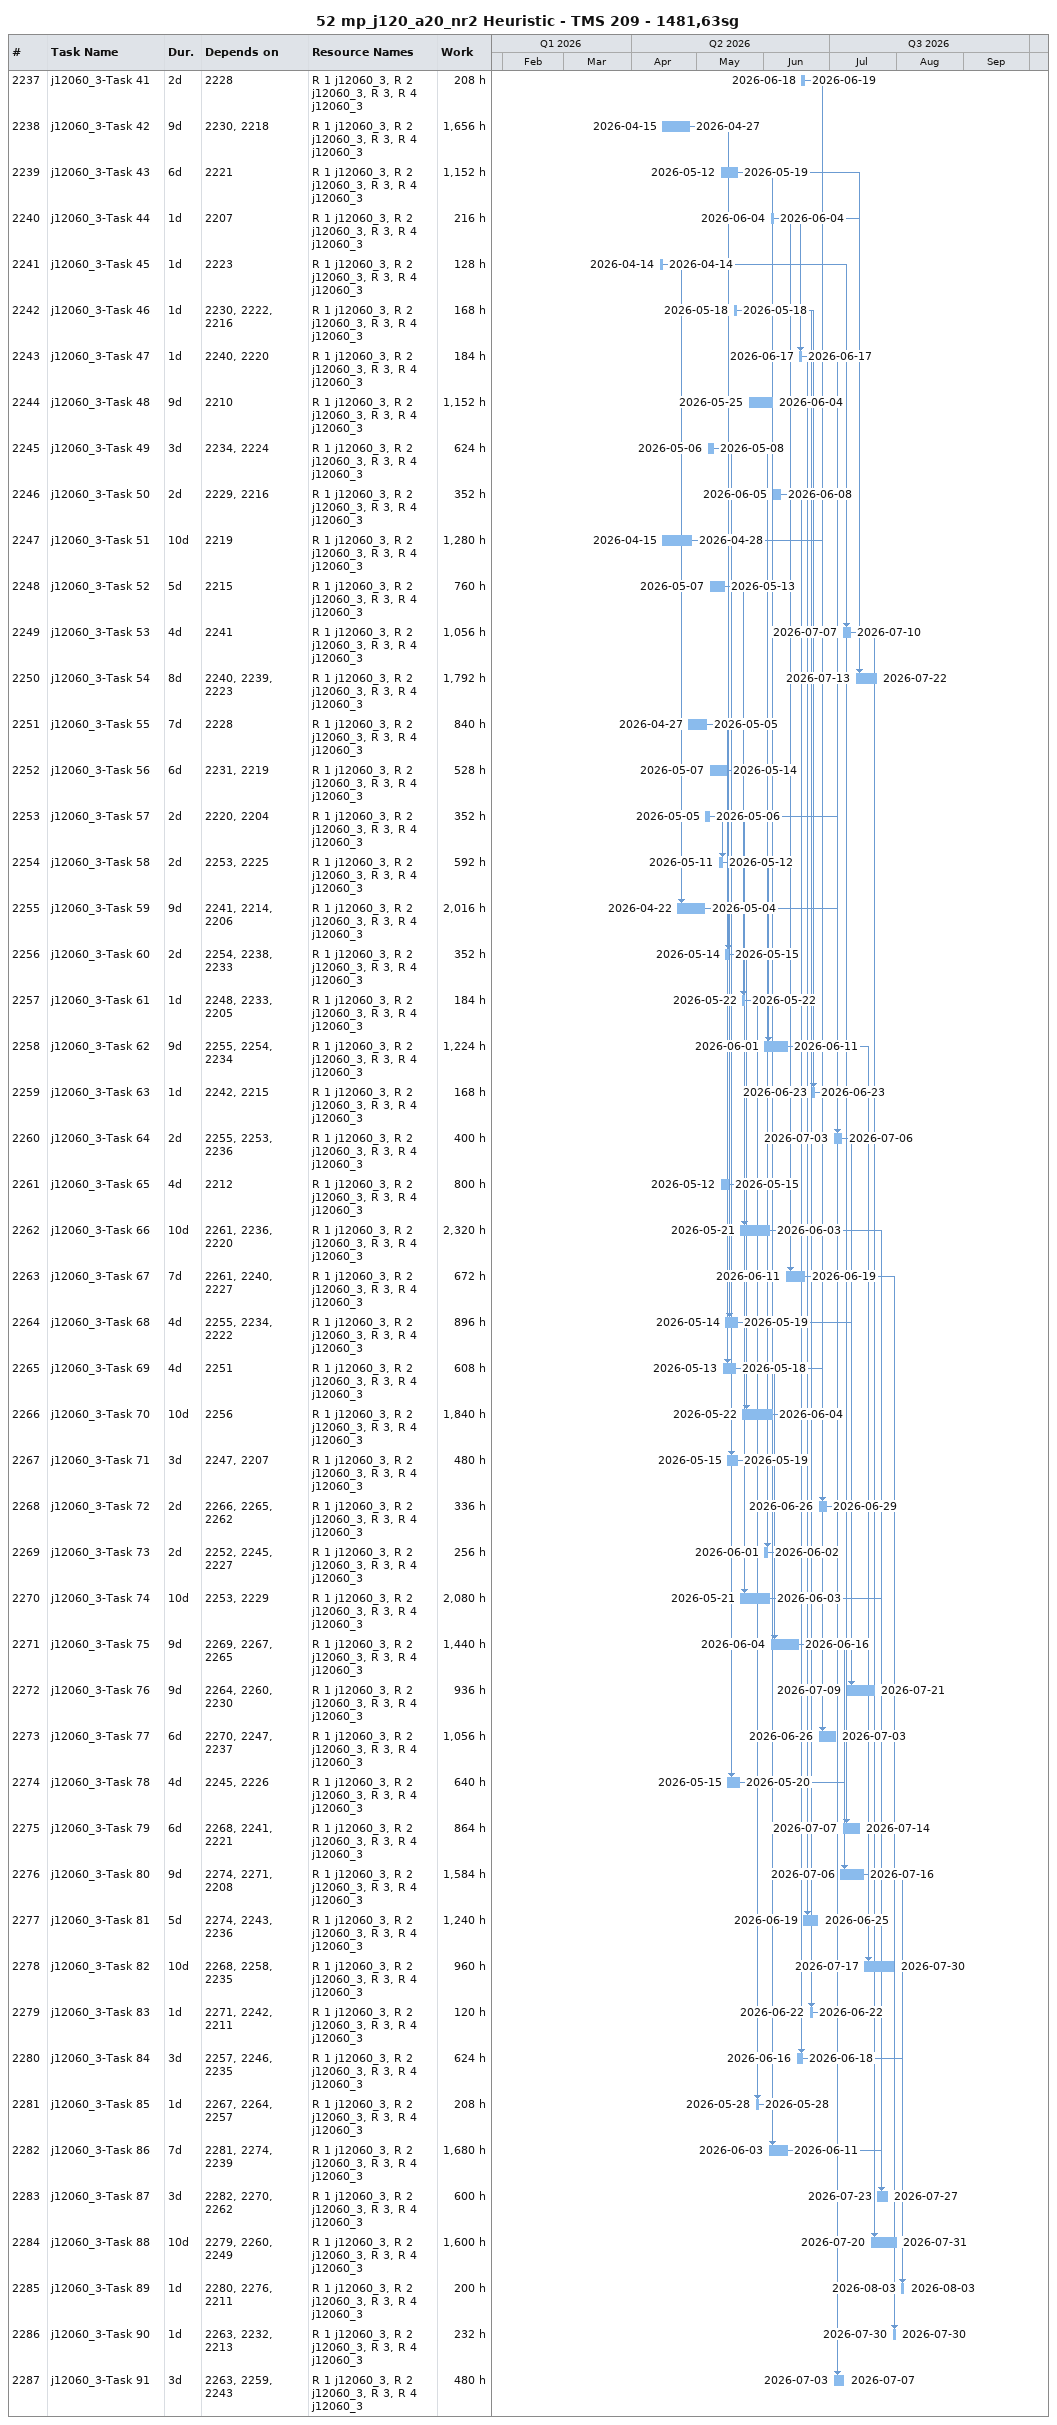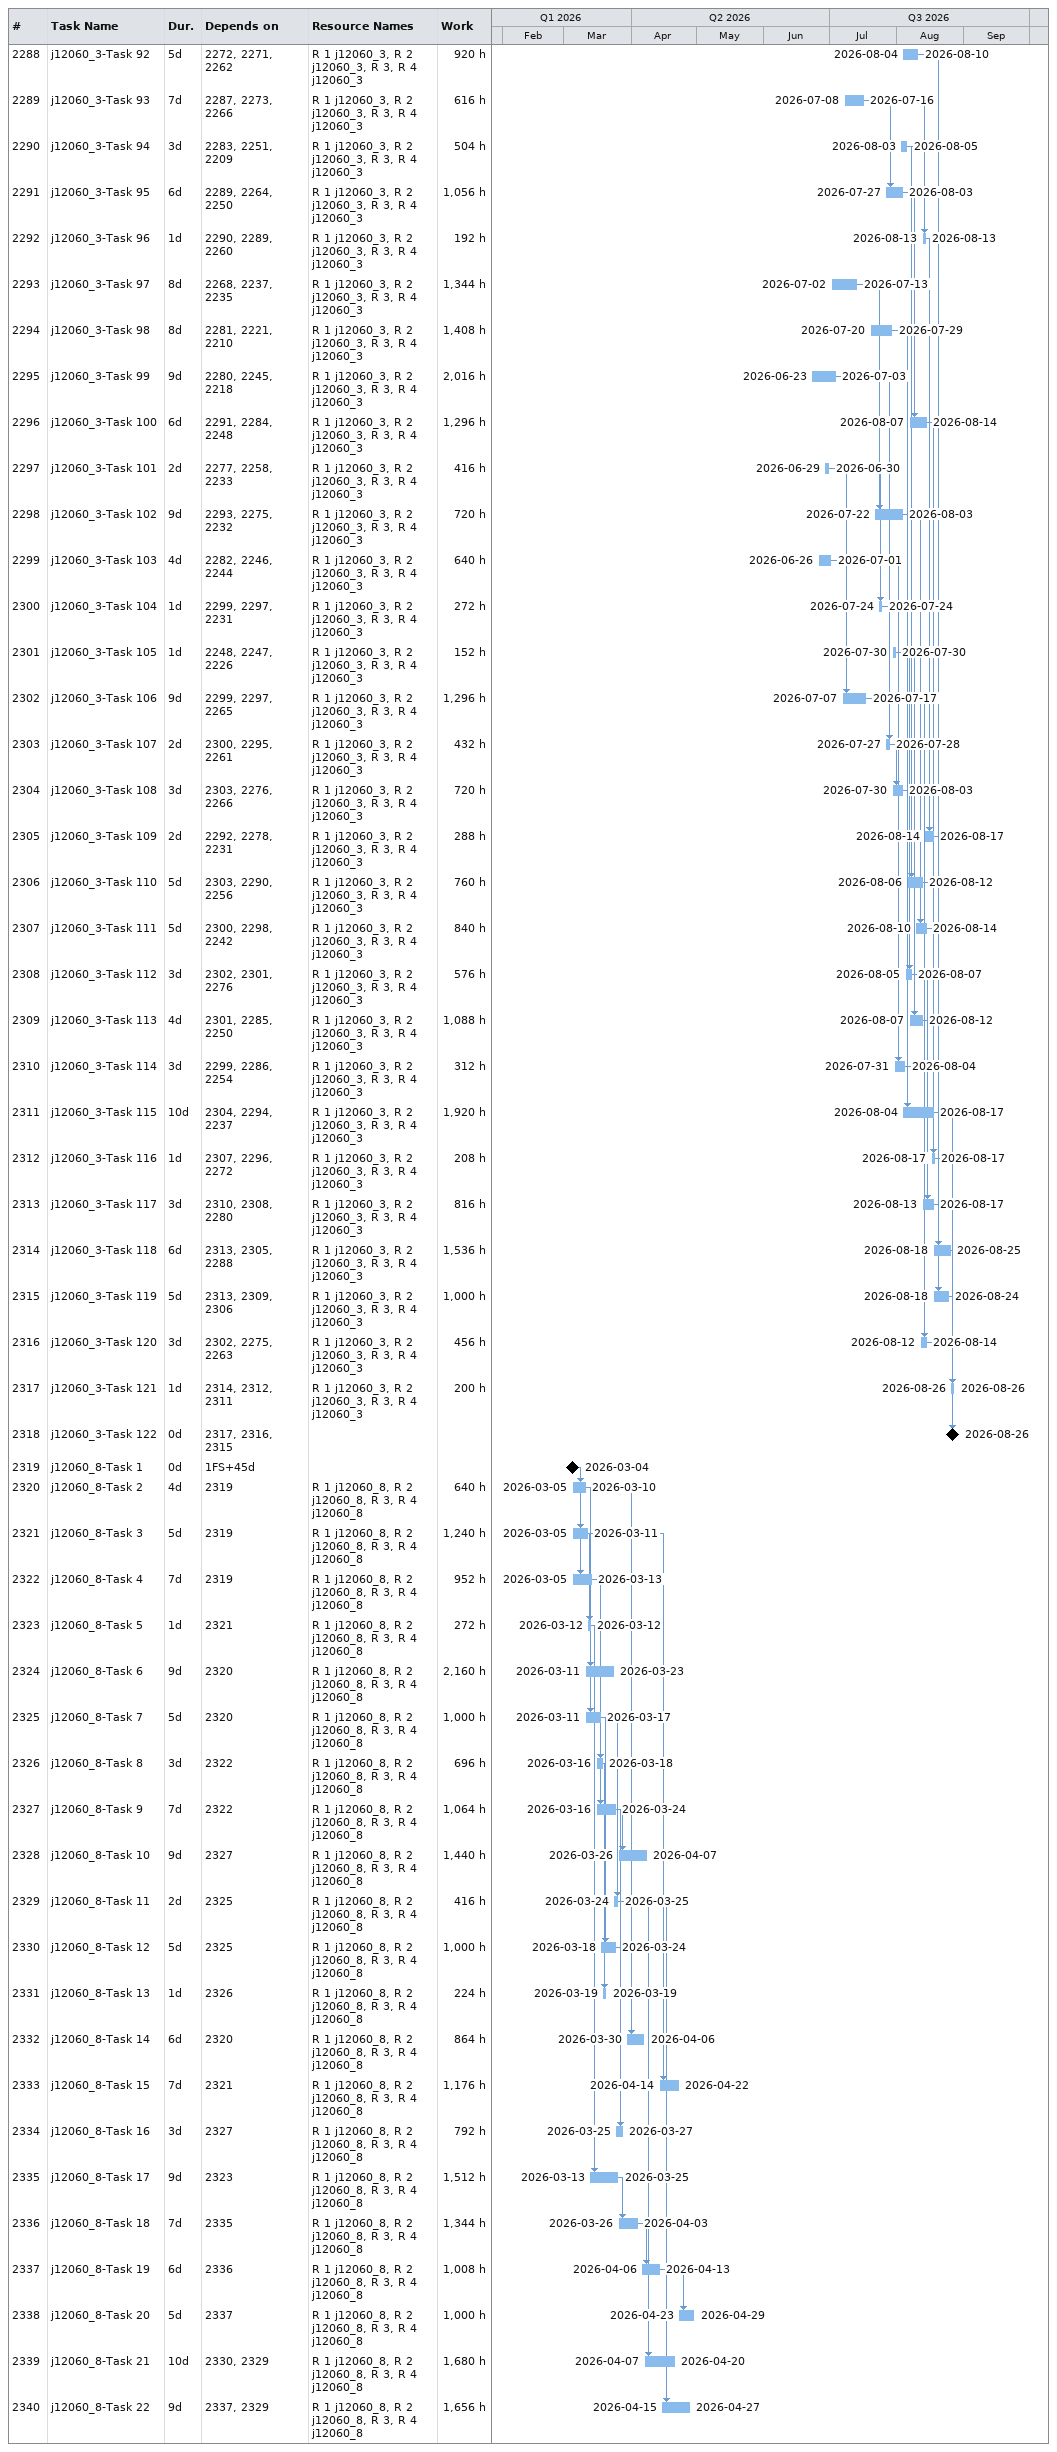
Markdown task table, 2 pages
52 mp_j120_a20_nr2 Heuristic - TMS 209 - 1481,63sg

| ID | Task | Duration | Start | Finish | Predecessors | Resources | Work (h) |
|---|---|---|---|---|---|---|---|
| 2237 | j12060_3-Task 41 | 2d | 2026-06-18 | 2026-06-19 | 2228 | R 1 j12060_3, R 2 j12060_3, R 3, R 4 j12060_3 | 208 |
| 2238 | j12060_3-Task 42 | 9d | 2026-04-15 | 2026-04-27 | 2230, 2218 | R 1 j12060_3, R 2 j12060_3, R 3, R 4 j12060_3 | 1656 |
| 2239 | j12060_3-Task 43 | 6d | 2026-05-12 | 2026-05-19 | 2221 | R 1 j12060_3, R 2 j12060_3, R 3, R 4 j12060_3 | 1152 |
| 2240 | j12060_3-Task 44 | 1d | 2026-06-04 | 2026-06-04 | 2207 | R 1 j12060_3, R 2 j12060_3, R 3, R 4 j12060_3 | 216 |
| 2241 | j12060_3-Task 45 | 1d | 2026-04-14 | 2026-04-14 | 2223 | R 1 j12060_3, R 2 j12060_3, R 3, R 4 j12060_3 | 128 |
| 2242 | j12060_3-Task 46 | 1d | 2026-05-18 | 2026-05-18 | 2230, 2222, 2216 | R 1 j12060_3, R 2 j12060_3, R 3, R 4 j12060_3 | 168 |
| 2243 | j12060_3-Task 47 | 1d | 2026-06-17 | 2026-06-17 | 2240, 2220 | R 1 j12060_3, R 2 j12060_3, R 3, R 4 j12060_3 | 184 |
| 2244 | j12060_3-Task 48 | 9d | 2026-05-25 | 2026-06-04 | 2210 | R 1 j12060_3, R 2 j12060_3, R 3, R 4 j12060_3 | 1152 |
| 2245 | j12060_3-Task 49 | 3d | 2026-05-06 | 2026-05-08 | 2234, 2224 | R 1 j12060_3, R 2 j12060_3, R 3, R 4 j12060_3 | 624 |
| 2246 | j12060_3-Task 50 | 2d | 2026-06-05 | 2026-06-08 | 2229, 2216 | R 1 j12060_3, R 2 j12060_3, R 3, R 4 j12060_3 | 352 |
| 2247 | j12060_3-Task 51 | 10d | 2026-04-15 | 2026-04-28 | 2219 | R 1 j12060_3, R 2 j12060_3, R 3, R 4 j12060_3 | 1280 |
| 2248 | j12060_3-Task 52 | 5d | 2026-05-07 | 2026-05-13 | 2215 | R 1 j12060_3, R 2 j12060_3, R 3, R 4 j12060_3 | 760 |
| 2249 | j12060_3-Task 53 | 4d | 2026-07-07 | 2026-07-10 | 2241 | R 1 j12060_3, R 2 j12060_3, R 3, R 4 j12060_3 | 1056 |
| 2250 | j12060_3-Task 54 | 8d | 2026-07-13 | 2026-07-22 | 2240, 2239, 2223 | R 1 j12060_3, R 2 j12060_3, R 3, R 4 j12060_3 | 1792 |
| 2251 | j12060_3-Task 55 | 7d | 2026-04-27 | 2026-05-05 | 2228 | R 1 j12060_3, R 2 j12060_3, R 3, R 4 j12060_3 | 840 |
| 2252 | j12060_3-Task 56 | 6d | 2026-05-07 | 2026-05-14 | 2231, 2219 | R 1 j12060_3, R 2 j12060_3, R 3, R 4 j12060_3 | 528 |
| 2253 | j12060_3-Task 57 | 2d | 2026-05-05 | 2026-05-06 | 2220, 2204 | R 1 j12060_3, R 2 j12060_3, R 3, R 4 j12060_3 | 352 |
| 2254 | j12060_3-Task 58 | 2d | 2026-05-11 | 2026-05-12 | 2253, 2225 | R 1 j12060_3, R 2 j12060_3, R 3, R 4 j12060_3 | 592 |
| 2255 | j12060_3-Task 59 | 9d | 2026-04-22 | 2026-05-04 | 2241, 2214, 2206 | R 1 j12060_3, R 2 j12060_3, R 3, R 4 j12060_3 | 2016 |
| 2256 | j12060_3-Task 60 | 2d | 2026-05-14 | 2026-05-15 | 2254, 2238, 2233 | R 1 j12060_3, R 2 j12060_3, R 3, R 4 j12060_3 | 352 |
| 2257 | j12060_3-Task 61 | 1d | 2026-05-22 | 2026-05-22 | 2248, 2233, 2205 | R 1 j12060_3, R 2 j12060_3, R 3, R 4 j12060_3 | 184 |
| 2258 | j12060_3-Task 62 | 9d | 2026-06-01 | 2026-06-11 | 2255, 2254, 2234 | R 1 j12060_3, R 2 j12060_3, R 3, R 4 j12060_3 | 1224 |
| 2259 | j12060_3-Task 63 | 1d | 2026-06-23 | 2026-06-23 | 2242, 2215 | R 1 j12060_3, R 2 j12060_3, R 3, R 4 j12060_3 | 168 |
| 2260 | j12060_3-Task 64 | 2d | 2026-07-03 | 2026-07-06 | 2255, 2253, 2236 | R 1 j12060_3, R 2 j12060_3, R 3, R 4 j12060_3 | 400 |
| 2261 | j12060_3-Task 65 | 4d | 2026-05-12 | 2026-05-15 | 2212 | R 1 j12060_3, R 2 j12060_3, R 3, R 4 j12060_3 | 800 |
| 2262 | j12060_3-Task 66 | 10d | 2026-05-21 | 2026-06-03 | 2261, 2236, 2220 | R 1 j12060_3, R 2 j12060_3, R 3, R 4 j12060_3 | 2320 |
| 2263 | j12060_3-Task 67 | 7d | 2026-06-11 | 2026-06-19 | 2261, 2240, 2227 | R 1 j12060_3, R 2 j12060_3, R 3, R 4 j12060_3 | 672 |
| 2264 | j12060_3-Task 68 | 4d | 2026-05-14 | 2026-05-19 | 2255, 2234, 2222 | R 1 j12060_3, R 2 j12060_3, R 3, R 4 j12060_3 | 896 |
| 2265 | j12060_3-Task 69 | 4d | 2026-05-13 | 2026-05-18 | 2251 | R 1 j12060_3, R 2 j12060_3, R 3, R 4 j12060_3 | 608 |
| 2266 | j12060_3-Task 70 | 10d | 2026-05-22 | 2026-06-04 | 2256 | R 1 j12060_3, R 2 j12060_3, R 3, R 4 j12060_3 | 1840 |
| 2267 | j12060_3-Task 71 | 3d | 2026-05-15 | 2026-05-19 | 2247, 2207 | R 1 j12060_3, R 2 j12060_3, R 3, R 4 j12060_3 | 480 |
| 2268 | j12060_3-Task 72 | 2d | 2026-06-26 | 2026-06-29 | 2266, 2265, 2262 | R 1 j12060_3, R 2 j12060_3, R 3, R 4 j12060_3 | 336 |
| 2269 | j12060_3-Task 73 | 2d | 2026-06-01 | 2026-06-02 | 2252, 2245, 2227 | R 1 j12060_3, R 2 j12060_3, R 3, R 4 j12060_3 | 256 |
| 2270 | j12060_3-Task 74 | 10d | 2026-05-21 | 2026-06-03 | 2253, 2229 | R 1 j12060_3, R 2 j12060_3, R 3, R 4 j12060_3 | 2080 |
| 2271 | j12060_3-Task 75 | 9d | 2026-06-04 | 2026-06-16 | 2269, 2267, 2265 | R 1 j12060_3, R 2 j12060_3, R 3, R 4 j12060_3 | 1440 |
| 2272 | j12060_3-Task 76 | 9d | 2026-07-09 | 2026-07-21 | 2264, 2260, 2230 | R 1 j12060_3, R 2 j12060_3, R 3, R 4 j12060_3 | 936 |
| 2273 | j12060_3-Task 77 | 6d | 2026-06-26 | 2026-07-03 | 2270, 2247, 2237 | R 1 j12060_3, R 2 j12060_3, R 3, R 4 j12060_3 | 1056 |
| 2274 | j12060_3-Task 78 | 4d | 2026-05-15 | 2026-05-20 | 2245, 2226 | R 1 j12060_3, R 2 j12060_3, R 3, R 4 j12060_3 | 640 |
| 2275 | j12060_3-Task 79 | 6d | 2026-07-07 | 2026-07-14 | 2268, 2241, 2221 | R 1 j12060_3, R 2 j12060_3, R 3, R 4 j12060_3 | 864 |
| 2276 | j12060_3-Task 80 | 9d | 2026-07-06 | 2026-07-16 | 2274, 2271, 2208 | R 1 j12060_3, R 2 j12060_3, R 3, R 4 j12060_3 | 1584 |
| 2277 | j12060_3-Task 81 | 5d | 2026-06-19 | 2026-06-25 | 2274, 2243, 2236 | R 1 j12060_3, R 2 j12060_3, R 3, R 4 j12060_3 | 1240 |
| 2278 | j12060_3-Task 82 | 10d | 2026-07-17 | 2026-07-30 | 2268, 2258, 2235 | R 1 j12060_3, R 2 j12060_3, R 3, R 4 j12060_3 | 960 |
| 2279 | j12060_3-Task 83 | 1d | 2026-06-22 | 2026-06-22 | 2271, 2242, 2211 | R 1 j12060_3, R 2 j12060_3, R 3, R 4 j12060_3 | 120 |
| 2280 | j12060_3-Task 84 | 3d | 2026-06-16 | 2026-06-18 | 2257, 2246, 2235 | R 1 j12060_3, R 2 j12060_3, R 3, R 4 j12060_3 | 624 |
| 2281 | j12060_3-Task 85 | 1d | 2026-05-28 | 2026-05-28 | 2267, 2264, 2257 | R 1 j12060_3, R 2 j12060_3, R 3, R 4 j12060_3 | 208 |
| 2282 | j12060_3-Task 86 | 7d | 2026-06-03 | 2026-06-11 | 2281, 2274, 2239 | R 1 j12060_3, R 2 j12060_3, R 3, R 4 j12060_3 | 1680 |
| 2283 | j12060_3-Task 87 | 3d | 2026-07-23 | 2026-07-27 | 2282, 2270, 2262 | R 1 j12060_3, R 2 j12060_3, R 3, R 4 j12060_3 | 600 |
| 2284 | j12060_3-Task 88 | 10d | 2026-07-20 | 2026-07-31 | 2279, 2260, 2249 | R 1 j12060_3, R 2 j12060_3, R 3, R 4 j12060_3 | 1600 |
| 2285 | j12060_3-Task 89 | 1d | 2026-08-03 | 2026-08-03 | 2280, 2276, 2211 | R 1 j12060_3, R 2 j12060_3, R 3, R 4 j12060_3 | 200 |
| 2286 | j12060_3-Task 90 | 1d | 2026-07-30 | 2026-07-30 | 2263, 2232, 2213 | R 1 j12060_3, R 2 j12060_3, R 3, R 4 j12060_3 | 232 |
| 2287 | j12060_3-Task 91 | 3d | 2026-07-03 | 2026-07-07 | 2263, 2259, 2243 | R 1 j12060_3, R 2 j12060_3, R 3, R 4 j12060_3 | 480 |
| 2288 | j12060_3-Task 92 | 5d | 2026-08-04 | 2026-08-10 | 2272, 2271, 2262 | R 1 j12060_3, R 2 j12060_3, R 3, R 4 j12060_3 | 920 |
| 2289 | j12060_3-Task 93 | 7d | 2026-07-08 | 2026-07-16 | 2287, 2273, 2266 | R 1 j12060_3, R 2 j12060_3, R 3, R 4 j12060_3 | 616 |
| 2290 | j12060_3-Task 94 | 3d | 2026-08-03 | 2026-08-05 | 2283, 2251, 2209 | R 1 j12060_3, R 2 j12060_3, R 3, R 4 j12060_3 | 504 |
| 2291 | j12060_3-Task 95 | 6d | 2026-07-27 | 2026-08-03 | 2289, 2264, 2250 | R 1 j12060_3, R 2 j12060_3, R 3, R 4 j12060_3 | 1056 |
| 2292 | j12060_3-Task 96 | 1d | 2026-08-13 | 2026-08-13 | 2290, 2289, 2260 | R 1 j12060_3, R 2 j12060_3, R 3, R 4 j12060_3 | 192 |
| 2293 | j12060_3-Task 97 | 8d | 2026-07-02 | 2026-07-13 | 2268, 2237, 2235 | R 1 j12060_3, R 2 j12060_3, R 3, R 4 j12060_3 | 1344 |
| 2294 | j12060_3-Task 98 | 8d | 2026-07-20 | 2026-07-29 | 2281, 2221, 2210 | R 1 j12060_3, R 2 j12060_3, R 3, R 4 j12060_3 | 1408 |
| 2295 | j12060_3-Task 99 | 9d | 2026-06-23 | 2026-07-03 | 2280, 2245, 2218 | R 1 j12060_3, R 2 j12060_3, R 3, R 4 j12060_3 | 2016 |
| 2296 | j12060_3-Task 100 | 6d | 2026-08-07 | 2026-08-14 | 2291, 2284, 2248 | R 1 j12060_3, R 2 j12060_3, R 3, R 4 j12060_3 | 1296 |
| 2297 | j12060_3-Task 101 | 2d | 2026-06-29 | 2026-06-30 | 2277, 2258, 2233 | R 1 j12060_3, R 2 j12060_3, R 3, R 4 j12060_3 | 416 |
| 2298 | j12060_3-Task 102 | 9d | 2026-07-22 | 2026-08-03 | 2293, 2275, 2232 | R 1 j12060_3, R 2 j12060_3, R 3, R 4 j12060_3 | 720 |
| 2299 | j12060_3-Task 103 | 4d | 2026-06-26 | 2026-07-01 | 2282, 2246, 2244 | R 1 j12060_3, R 2 j12060_3, R 3, R 4 j12060_3 | 640 |
| 2300 | j12060_3-Task 104 | 1d | 2026-07-24 | 2026-07-24 | 2299, 2297, 2231 | R 1 j12060_3, R 2 j12060_3, R 3, R 4 j12060_3 | 272 |
| 2301 | j12060_3-Task 105 | 1d | 2026-07-30 | 2026-07-30 | 2248, 2247, 2226 | R 1 j12060_3, R 2 j12060_3, R 3, R 4 j12060_3 | 152 |
| 2302 | j12060_3-Task 106 | 9d | 2026-07-07 | 2026-07-17 | 2299, 2297, 2265 | R 1 j12060_3, R 2 j12060_3, R 3, R 4 j12060_3 | 1296 |
| 2303 | j12060_3-Task 107 | 2d | 2026-07-27 | 2026-07-28 | 2300, 2295, 2261 | R 1 j12060_3, R 2 j12060_3, R 3, R 4 j12060_3 | 432 |
| 2304 | j12060_3-Task 108 | 3d | 2026-07-30 | 2026-08-03 | 2303, 2276, 2266 | R 1 j12060_3, R 2 j12060_3, R 3, R 4 j12060_3 | 720 |
| 2305 | j12060_3-Task 109 | 2d | 2026-08-14 | 2026-08-17 | 2292, 2278, 2231 | R 1 j12060_3, R 2 j12060_3, R 3, R 4 j12060_3 | 288 |
| 2306 | j12060_3-Task 110 | 5d | 2026-08-06 | 2026-08-12 | 2303, 2290, 2256 | R 1 j12060_3, R 2 j12060_3, R 3, R 4 j12060_3 | 760 |
| 2307 | j12060_3-Task 111 | 5d | 2026-08-10 | 2026-08-14 | 2300, 2298, 2242 | R 1 j12060_3, R 2 j12060_3, R 3, R 4 j12060_3 | 840 |
| 2308 | j12060_3-Task 112 | 3d | 2026-08-05 | 2026-08-07 | 2302, 2301, 2276 | R 1 j12060_3, R 2 j12060_3, R 3, R 4 j12060_3 | 576 |
| 2309 | j12060_3-Task 113 | 4d | 2026-08-07 | 2026-08-12 | 2301, 2285, 2250 | R 1 j12060_3, R 2 j12060_3, R 3, R 4 j12060_3 | 1088 |
| 2310 | j12060_3-Task 114 | 3d | 2026-07-31 | 2026-08-04 | 2299, 2286, 2254 | R 1 j12060_3, R 2 j12060_3, R 3, R 4 j12060_3 | 312 |
| 2311 | j12060_3-Task 115 | 10d | 2026-08-04 | 2026-08-17 | 2304, 2294, 2237 | R 1 j12060_3, R 2 j12060_3, R 3, R 4 j12060_3 | 1920 |
| 2312 | j12060_3-Task 116 | 1d | 2026-08-17 | 2026-08-17 | 2307, 2296, 2272 | R 1 j12060_3, R 2 j12060_3, R 3, R 4 j12060_3 | 208 |
| 2313 | j12060_3-Task 117 | 3d | 2026-08-13 | 2026-08-17 | 2310, 2308, 2280 | R 1 j12060_3, R 2 j12060_3, R 3, R 4 j12060_3 | 816 |
| 2314 | j12060_3-Task 118 | 6d | 2026-08-18 | 2026-08-25 | 2313, 2305, 2288 | R 1 j12060_3, R 2 j12060_3, R 3, R 4 j12060_3 | 1536 |
| 2315 | j12060_3-Task 119 | 5d | 2026-08-18 | 2026-08-24 | 2313, 2309, 2306 | R 1 j12060_3, R 2 j12060_3, R 3, R 4 j12060_3 | 1000 |
| 2316 | j12060_3-Task 120 | 3d | 2026-08-12 | 2026-08-14 | 2302, 2275, 2263 | R 1 j12060_3, R 2 j12060_3, R 3, R 4 j12060_3 | 456 |
| 2317 | j12060_3-Task 121 | 1d | 2026-08-26 | 2026-08-26 | 2314, 2312, 2311 | R 1 j12060_3, R 2 j12060_3, R 3, R 4 j12060_3 | 200 |
| 2318 | j12060_3-Task 122 | 0d | 2026-08-26 | 2026-08-26 | 2317, 2316, 2315 |  |  |
| 2319 | j12060_8-Task 1 | 0d | 2026-03-04 | 2026-03-04 | 1FS+45d |  |  |
| 2320 | j12060_8-Task 2 | 4d | 2026-03-05 | 2026-03-10 | 2319 | R 1 j12060_8, R 2 j12060_8, R 3, R 4 j12060_8 | 640 |
| 2321 | j12060_8-Task 3 | 5d | 2026-03-05 | 2026-03-11 | 2319 | R 1 j12060_8, R 2 j12060_8, R 3, R 4 j12060_8 | 1240 |
| 2322 | j12060_8-Task 4 | 7d | 2026-03-05 | 2026-03-13 | 2319 | R 1 j12060_8, R 2 j12060_8, R 3, R 4 j12060_8 | 952 |
| 2323 | j12060_8-Task 5 | 1d | 2026-03-12 | 2026-03-12 | 2321 | R 1 j12060_8, R 2 j12060_8, R 3, R 4 j12060_8 | 272 |
| 2324 | j12060_8-Task 6 | 9d | 2026-03-11 | 2026-03-23 | 2320 | R 1 j12060_8, R 2 j12060_8, R 3, R 4 j12060_8 | 2160 |
| 2325 | j12060_8-Task 7 | 5d | 2026-03-11 | 2026-03-17 | 2320 | R 1 j12060_8, R 2 j12060_8, R 3, R 4 j12060_8 | 1000 |
| 2326 | j12060_8-Task 8 | 3d | 2026-03-16 | 2026-03-18 | 2322 | R 1 j12060_8, R 2 j12060_8, R 3, R 4 j12060_8 | 696 |
| 2327 | j12060_8-Task 9 | 7d | 2026-03-16 | 2026-03-24 | 2322 | R 1 j12060_8, R 2 j12060_8, R 3, R 4 j12060_8 | 1064 |
| 2328 | j12060_8-Task 10 | 9d | 2026-03-26 | 2026-04-07 | 2327 | R 1 j12060_8, R 2 j12060_8, R 3, R 4 j12060_8 | 1440 |
| 2329 | j12060_8-Task 11 | 2d | 2026-03-24 | 2026-03-25 | 2325 | R 1 j12060_8, R 2 j12060_8, R 3, R 4 j12060_8 | 416 |
| 2330 | j12060_8-Task 12 | 5d | 2026-03-18 | 2026-03-24 | 2325 | R 1 j12060_8, R 2 j12060_8, R 3, R 4 j12060_8 | 1000 |
| 2331 | j12060_8-Task 13 | 1d | 2026-03-19 | 2026-03-19 | 2326 | R 1 j12060_8, R 2 j12060_8, R 3, R 4 j12060_8 | 224 |
| 2332 | j12060_8-Task 14 | 6d | 2026-03-30 | 2026-04-06 | 2320 | R 1 j12060_8, R 2 j12060_8, R 3, R 4 j12060_8 | 864 |
| 2333 | j12060_8-Task 15 | 7d | 2026-04-14 | 2026-04-22 | 2321 | R 1 j12060_8, R 2 j12060_8, R 3, R 4 j12060_8 | 1176 |
| 2334 | j12060_8-Task 16 | 3d | 2026-03-25 | 2026-03-27 | 2327 | R 1 j12060_8, R 2 j12060_8, R 3, R 4 j12060_8 | 792 |
| 2335 | j12060_8-Task 17 | 9d | 2026-03-13 | 2026-03-25 | 2323 | R 1 j12060_8, R 2 j12060_8, R 3, R 4 j12060_8 | 1512 |
| 2336 | j12060_8-Task 18 | 7d | 2026-03-26 | 2026-04-03 | 2335 | R 1 j12060_8, R 2 j12060_8, R 3, R 4 j12060_8 | 1344 |
| 2337 | j12060_8-Task 19 | 6d | 2026-04-06 | 2026-04-13 | 2336 | R 1 j12060_8, R 2 j12060_8, R 3, R 4 j12060_8 | 1008 |
| 2338 | j12060_8-Task 20 | 5d | 2026-04-23 | 2026-04-29 | 2337 | R 1 j12060_8, R 2 j12060_8, R 3, R 4 j12060_8 | 1000 |
| 2339 | j12060_8-Task 21 | 10d | 2026-04-07 | 2026-04-20 | 2330, 2329 | R 1 j12060_8, R 2 j12060_8, R 3, R 4 j12060_8 | 1680 |
| 2340 | j12060_8-Task 22 | 9d | 2026-04-15 | 2026-04-27 | 2337, 2329 | R 1 j12060_8, R 2 j12060_8, R 3, R 4 j12060_8 | 1656 |
